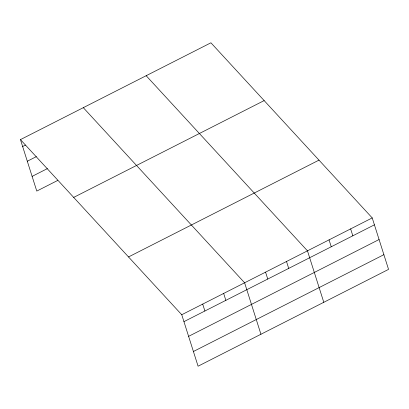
<?xml version="1.0" encoding="UTF-8"?>
<svg xmlns="http://www.w3.org/2000/svg" width="409" height="409" viewBox="0 0 409 409"><rect width="100%" height="100%" fill="white"/><g stroke="black" fill="none" stroke-linecap="round" stroke-linejoin="round"><path stroke-width="0.61" d="M20.45 139.617L210.921 42.797L372.226 217.92L388.55 269.383L198.079 366.203L181.754 314.741L20.45 139.617L36.774 191.08L57.725 180.43M22.643 146.524L25.47 145.088M27.306 161.228L36.365 156.621M32.112 176.376L47.398 168.605M73.681 197.409L264.153 100.588M128.523 256.949L318.994 160.129M181.754 314.741L372.226 217.92M183.948 321.648L374.414 224.827M188.61 336.351L379.082 239.531M193.416 351.5L383.887 254.679M146.161 75.716L307.466 250.84L323.79 302.302M83.303 107.669L244.613 282.788L260.937 334.25M350.641 228.892L352.829 235.799M329.051 239.863L331.244 246.775M286.515 261.489L288.703 268.396M265.564 272.138L267.752 279.045M223.657 293.437L225.85 300.349M202.706 304.091L204.899 310.998"/></g></svg>
